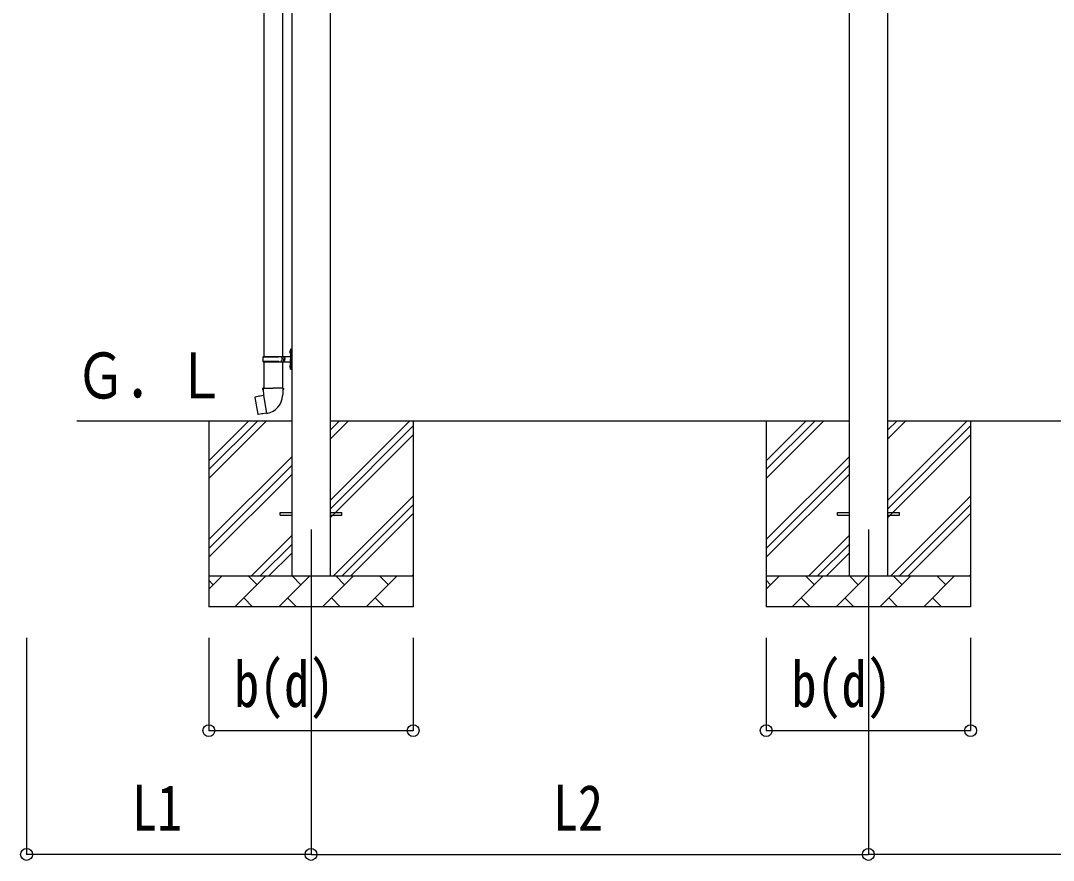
# Model space of a CAD drawing. Units: millimetres, scale not verified. Extents: x -18922 to 18922, y -13365 to 13365.
# Drawn here: x -6851 to -3516, y -10582 to -7869 of the extents above; entities that cross this region are included whole.
import ezdxf
from ezdxf.enums import TextEntityAlignment as Align

# ---------------------------------------------------------------- set-up
doc = ezdxf.new("R2010")
doc.units = ezdxf.units.MM
doc.header["$LTSCALE"] = 50
for name, color, linetype in [('0-4_YKK_12', 2, 'Continuous'), ('0-5_YKK_13', 4, 'Continuous'), ('0-6_YKK_A1', 4, 'Continuous'), ('0-7_YKK_D', 6, 'Continuous')]:
    doc.layers.add(name, color=color, linetype=linetype)
doc.styles.add('ＭＳ ゴシック', font='')
doc.styles.get('ＭＳ ゴシック').set_extended_font_data('MS Gothic')

msp = doc.modelspace()

# ---------------------------------------------------------------- linework, layer by layer
at = {"layer": '0-4_YKK_12'}
for p, q in [((-5913.41, -9512.5), (-5913.41, -10012.5)), ((-4113.41, -9512.5), (-4113.41, -10012.5))]:
    msp.add_line(p, q, dxfattribs=at)
at = {"layer": '0-5_YKK_13'}
for p, q in [((-6065.91, -6876.49), (-6065.91, -8953.5)), ((-6005.91, -6876.49), (-6005.91, -8953.5)), ((-5982.21, -8936.35), (-5980.17, -8937.35)), ((-5980.94, -8934.35), (-5980.31, -8934.35)), ((-5980.94, -8934.35), (-5980.94, -8942.65)), ((-5980.31, -8934.35), (-5980.31, -8942.65)), ((-5980.31, -8934.35), (-5979.91, -8934.75)), ((-5980.17, -8937.35), (-5979.56, -8938.5)), ((-5979.91, -8930.5), (-5976.91, -8929)), ((-5979.91, -8930.5), (-5979.91, -8962.5)), ((-5979.91, -8934.75), (-5979.91, -8942.25)), ((-5976.91, -8929), (-5976.91, -8962.5)), ((-5976.91, -8929), (-5975.91, -8929)), ((-5975.91, -8929), (-5975.91, -8962.5)), ((-6068.91, -8955.5), (-6018.58, -8955.5)), ((-6068.91, -8969.5), (-6018.58, -8969.5)), ((-6067.91, -8953.5), (-5981.91, -8953.5)), ((-6067.91, -8953.5), (-6067.91, -8955.5)), ((-6067.91, -8971.5), (-6067.91, -8969.5)), ((-6008.91, -8953.5), (-6008.91, -8958)), ((-6008.91, -8958), (-6006.91, -8958)), ((-6008.91, -8971.5), (-6008.91, -8967)), ((-6008.91, -8967), (-6006.91, -8967)), ((-6006.91, -8958), (-6006.91, -8962.5)), ((-6006.91, -8967), (-6006.91, -8962.5)), ((-6000.91, -8953.5), (-6000.91, -8962.5)), ((-6000.91, -8958), (-5997.91, -8958)), ((-6000.91, -8971.5), (-6000.91, -8962.5)), ((-6000.91, -8967), (-5997.91, -8967)), ((-5997.91, -8958), (-5997.91, -8962.5)), ((-5997.91, -8967), (-5997.91, -8962.5)), ((-5980.94, -8942.65), (-5980.31, -8942.65)), ((-5980.31, -8942.65), (-5979.91, -8942.25)), ((-5979.91, -8994.5), (-5979.91, -8962.5)), ((-5976.91, -8996), (-5976.91, -8962.5)), ((-5975.91, -8996), (-5975.91, -8962.5)), ((-6067.91, -8971.5), (-5981.91, -8971.5)), ((-6065.91, -8971.5), (-6065.91, -9056.43)), ((-6005.91, -8971.5), (-6005.91, -9056.43)), ((-5982.21, -8984.35), (-5980.17, -8985.35)), ((-5980.94, -8982.35), (-5980.31, -8982.35)), ((-5980.94, -8982.35), (-5980.94, -8990.65)), ((-5980.94, -8990.65), (-5980.31, -8990.65)), ((-5980.31, -8982.35), (-5980.31, -8990.65)), ((-5980.31, -8982.35), (-5979.91, -8982.75)), ((-5980.31, -8990.65), (-5979.91, -8990.25)), ((-5980.17, -8985.35), (-5979.56, -8986.5)), ((-5979.91, -8982.75), (-5979.91, -8990.25)), ((-5979.91, -8994.5), (-5976.91, -8996)), ((-5976.91, -8996), (-5975.91, -8996)), ((-6067.76, -9056.43), (-6069.91, -9057.21)), ((-6069.91, -9057.21), (-6069.91, -9060.83)), ((-6069.91, -9060.83), (-6067.67, -9061.64)), ((-6067.76, -9056.43), (-6035.91, -9056.43)), ((-6067.76, -9056.43), (-6067.67, -9061.64)), ((-6067.67, -9061.64), (-6067.41, -9076.43)), ((-6004.06, -9056.43), (-6035.91, -9056.43)), ((-6001.91, -9060.83), (-6004.15, -9061.64)), ((-6004.06, -9056.43), (-6001.91, -9057.21)), ((-6001.91, -9057.21), (-6001.91, -9060.83)), ((-6094.37, -9084.88), (-6095.18, -9086.05)), ((-6095.18, -9086.05), (-6085.56, -9140.61)), ((-6066.5, -9079.63), (-6094.37, -9084.88)), ((-6081.63, -9082.28), (-6081.84, -9082.52)), ((-6067.41, -9076.43), (-6066.06, -9078.43)), ((-6056.15, -9136.92), (-6066.28, -9079.45)), ((-6066.26, -9078.63), (-6066.26, -9079.33)), ((-6066.06, -9078.43), (-6066.09, -9078.43)), ((-6005.72, -9078.37), (-6005.8, -9080.53)), ((-6004.41, -9076.43), (-6005.72, -9078.37)), ((-6055.84, -9137.69), (-6056.09, -9137.02)), ((-6071.54, -9139.52), (-6071.82, -9139.36)), ((-6013.41, -9458), (-5975.91, -9458)), ((-6013.41, -9467), (-6013.41, -9458)), ((-6013.41, -9467), (-5975.91, -9467)), ((-5850.91, -9458), (-5813.41, -9458)), ((-5850.91, -9467), (-5813.41, -9467)), ((-5813.41, -9467), (-5813.41, -9458)), ((-4213.41, -9458), (-4175.91, -9458)), ((-4213.41, -9467), (-4213.41, -9458)), ((-4213.41, -9467), (-4175.91, -9467)), ((-4050.91, -9458), (-4013.41, -9458)), ((-4050.91, -9467), (-4013.41, -9467)), ((-4013.41, -9467), (-4013.41, -9458))]:
    msp.add_line(p, q, dxfattribs=at)
for points in [[(-5982.21, -8940.65), (-5980.17, -8939.65), (-5979.56, -8938.5)], [(-5982.21, -8988.65), (-5980.17, -8987.65), (-5979.56, -8986.5)], [(-6004.06, -9056.43), (-6004.15, -9061.64), (-6004.41, -9076.43)], [(-6079.38, -9082.06), (-6079.66, -9081.9), (-6081.63, -9082.28)], [(-6056.42, -9136.83), (-6084.4, -9141.43), (-6085.56, -9140.61)], [(-6069.35, -9138.96), (-6069.56, -9139.19), (-6071.54, -9139.52)]]:
    msp.add_lwpolyline(points, dxfattribs=at)
for centre, radius, start, end in [((-5976.61, -8938.5), 6, 136.21765, 223.78235), ((-6020.16, -8962.5), 49.25, 171.82876, 180.00002), ((-6020.16, -8962.5), 49.25, 180.00002, 188.17127), ((-6018.58, -8953.5), 2, 270, 359.99998), ((-6018.58, -8971.5), 2, 0.00005, 90.00004), ((-5981.91, -8951.5), 2, 270, 359.99998), ((-5976.61, -8986.5), 6, 136.21765, 223.78235), ((-5981.91, -8973.5), 2, 0.00005, 90.00004), ((-6066.56, -9079.33), 0.3, 280.66842, 0), ((-6066.06, -9078.63), 0.2, 100, 180), ((-6066.06, -9078.43), 60.3, 279.96938, 358), ((-6056.37, -9137.13), 0.3, 20, 99.33158), ((-6055.66, -9137.62), 0.2, 200, 279.96938)]:
    msp.add_arc(centre, radius, start, end, dxfattribs=at)
at = {"layer": '0-6_YKK_A1'}
for p, q in [((-4175.91, -5605), (-4175.91, -9662.5)), ((-4050.91, -9662.5), (-4050.91, -5605)), ((-5975.91, -5665), (-5975.91, -9662.5)), ((-5850.91, -9662.5), (-5850.91, -5665)), ((-5975.91, -9162.5), (-6670.07, -9162.5)), ((-6243.41, -9162.5), (-6243.41, -9762.5)), ((-6243.41, -9347.55), (-6058.36, -9162.5)), ((-6243.41, -9319.27), (-6086.64, -9162.5)), ((-6243.41, -9290.98), (-6114.93, -9162.5)), ((-4175.91, -9162.5), (-5850.91, -9162.5)), ((-5850.91, -9417.6), (-5595.81, -9162.5)), ((-5850.91, -9219.61), (-5793.8, -9162.5)), ((-5850.91, -9191.32), (-5822.09, -9162.5)), ((-5583.41, -9162.5), (-5583.41, -9762.5)), ((-4443.41, -9162.5), (-4443.41, -9762.5)), ((-4443.41, -9347.55), (-4258.36, -9162.5)), ((-4443.41, -9319.27), (-4286.64, -9162.5)), ((-4443.41, -9290.98), (-4314.93, -9162.5)), ((-2375.91, -9162.5), (-4050.91, -9162.5)), ((-4050.91, -9417.6), (-3795.81, -9162.5)), ((-4050.91, -9219.61), (-3993.8, -9162.5)), ((-4050.91, -9191.32), (-4022.09, -9162.5)), ((-3783.41, -9162.5), (-3783.41, -9762.5)), ((-5850.91, -9445.88), (-5583.41, -9178.38)), ((-4050.91, -9445.88), (-3783.41, -9178.38)), ((-5850.91, -9474.17), (-5583.41, -9206.67)), ((-4050.91, -9474.17), (-3783.41, -9206.67)), ((-6243.41, -9545.54), (-5975.91, -9278.04)), ((-4443.41, -9545.54), (-4175.91, -9278.04)), ((-6243.41, -9573.82), (-5975.91, -9306.32)), ((-6243.41, -9602.11), (-5975.91, -9334.61)), ((-4443.41, -9573.82), (-4175.91, -9306.32)), ((-4443.41, -9602.11), (-4175.91, -9334.61)), ((-5841.25, -9662.5), (-5583.41, -9404.66)), ((-4041.25, -9662.5), (-3783.41, -9404.66)), ((-5812.97, -9662.5), (-5583.41, -9432.94)), ((-4012.97, -9662.5), (-3783.41, -9432.94)), ((-5784.69, -9662.5), (-5583.41, -9461.23)), ((-3984.69, -9662.5), (-3783.41, -9461.23)), ((-6105.81, -9662.5), (-5975.91, -9532.6)), ((-4305.81, -9662.5), (-4175.91, -9532.6)), ((-6077.53, -9662.5), (-5975.91, -9560.88)), ((-4277.53, -9662.5), (-4175.91, -9560.88)), ((-6049.24, -9662.5), (-5975.91, -9589.17)), ((-4249.24, -9662.5), (-4175.91, -9589.17)), ((-6243.41, -9662.5), (-5583.41, -9662.5)), ((-6243.41, -9705.39), (-6200.52, -9662.5)), ((-6159.1, -9762.5), (-6059.1, -9662.5)), ((-6087.65, -9691.05), (-6116.2, -9662.5)), ((-6017.67, -9762.5), (-5917.67, -9662.5)), ((-5946.23, -9691.05), (-5974.78, -9662.5)), ((-5876.25, -9762.5), (-5776.25, -9662.5)), ((-5804.81, -9691.05), (-5833.36, -9662.5)), ((-5734.83, -9762.5), (-5634.83, -9662.5)), ((-5663.39, -9691.05), (-5691.94, -9662.5)), ((-5586.7, -9662.5), (-5583.41, -9659.22)), ((-4443.41, -9662.5), (-3783.41, -9662.5)), ((-4443.41, -9705.39), (-4400.52, -9662.5)), ((-4359.1, -9762.5), (-4259.1, -9662.5)), ((-4287.65, -9691.05), (-4316.2, -9662.5)), ((-4217.67, -9762.5), (-4117.67, -9662.5)), ((-4146.23, -9691.05), (-4174.78, -9662.5)), ((-4076.25, -9762.5), (-3976.25, -9662.5)), ((-4004.81, -9691.05), (-4033.36, -9662.5)), ((-3934.83, -9762.5), (-3834.83, -9662.5)), ((-3863.39, -9691.05), (-3891.94, -9662.5)), ((-3786.7, -9662.5), (-3783.41, -9659.22)), ((-6229.07, -9691.05), (-6243.41, -9676.71)), ((-4429.07, -9691.05), (-4443.41, -9676.71)), ((-6130.54, -9733.95), (-6101.99, -9762.5)), ((-5989.12, -9733.95), (-5960.57, -9762.5)), ((-5847.7, -9733.95), (-5819.15, -9762.5)), ((-5706.28, -9733.95), (-5677.73, -9762.5)), ((-4330.54, -9733.95), (-4301.99, -9762.5)), ((-4189.12, -9733.95), (-4160.57, -9762.5)), ((-4047.7, -9733.95), (-4019.15, -9762.5)), ((-3906.28, -9733.95), (-3877.73, -9762.5)), ((-5583.41, -9762.5), (-6243.41, -9762.5)), ((-3783.41, -9762.5), (-4443.41, -9762.5))]:
    msp.add_line(p, q, dxfattribs=at)
at = {"layer": '0-7_YKK_D'}
for p, q in [((-6832.01, -9862.5), (-6832.01, -10563.5)), ((-6243.41, -9862.5), (-6243.41, -10163.5)), ((-5913.41, -9862.5), (-5913.41, -10563.5)), ((-5913.41, -9862.5), (-5913.41, -10563.5)), ((-5583.41, -9862.5), (-5583.41, -10163.5)), ((-4443.41, -9862.5), (-4443.41, -10163.5)), ((-4113.41, -9862.5), (-4113.41, -10563.5)), ((-4113.41, -9862.5), (-4113.41, -10563.5)), ((-3783.41, -9862.5), (-3783.41, -10163.5)), ((-6243.41, -10162.5), (-5583.41, -10162.5)), ((-4443.41, -10162.5), (-3783.41, -10162.5)), ((-5913.41, -10562.5), (-6832.01, -10562.5)), ((-5913.41, -10562.5), (-4113.41, -10562.5)), ((-2313.41, -10562.5), (-4113.41, -10562.5))]:
    msp.add_line(p, q, dxfattribs=at)
for centre in [(-6243.41, -10162.5), (-5583.41, -10162.5), (-4443.41, -10162.5), (-3783.41, -10162.5), (-6832.01, -10562.5), (-5913.41, -10562.5), (-5913.41, -10562.5), (-4113.41, -10562.5), (-4113.41, -10562.5)]:
    msp.add_circle(centre, 19.12, dxfattribs=at)

# ---------------------------------------------------------------- texts
at = {"layer": '0-6_YKK_A1', "style": 'ＭＳ ゴシック', "width": 0.8}
msp.add_text('Ｇ．Ｌ', height=148.5, dxfattribs=at).set_placement((-6674.04, -9134.05), align=Align.BOTTOM_LEFT)
at = {"layer": '0-7_YKK_D', "style": 'ＭＳ ゴシック', "width": 0.8}
for s, p in [('b(d)', (-6161.81, -10130.5)), ('b(d)', (-4361.81, -10130.5)), ('L1', (-6491.51, -10530.5)), ('L2', (-5132.21, -10530.5))]:
    msp.add_text(s, height=148.5, dxfattribs=at).set_placement(p, align=Align.BOTTOM_LEFT)

doc.saveas('drawing.dxf')
